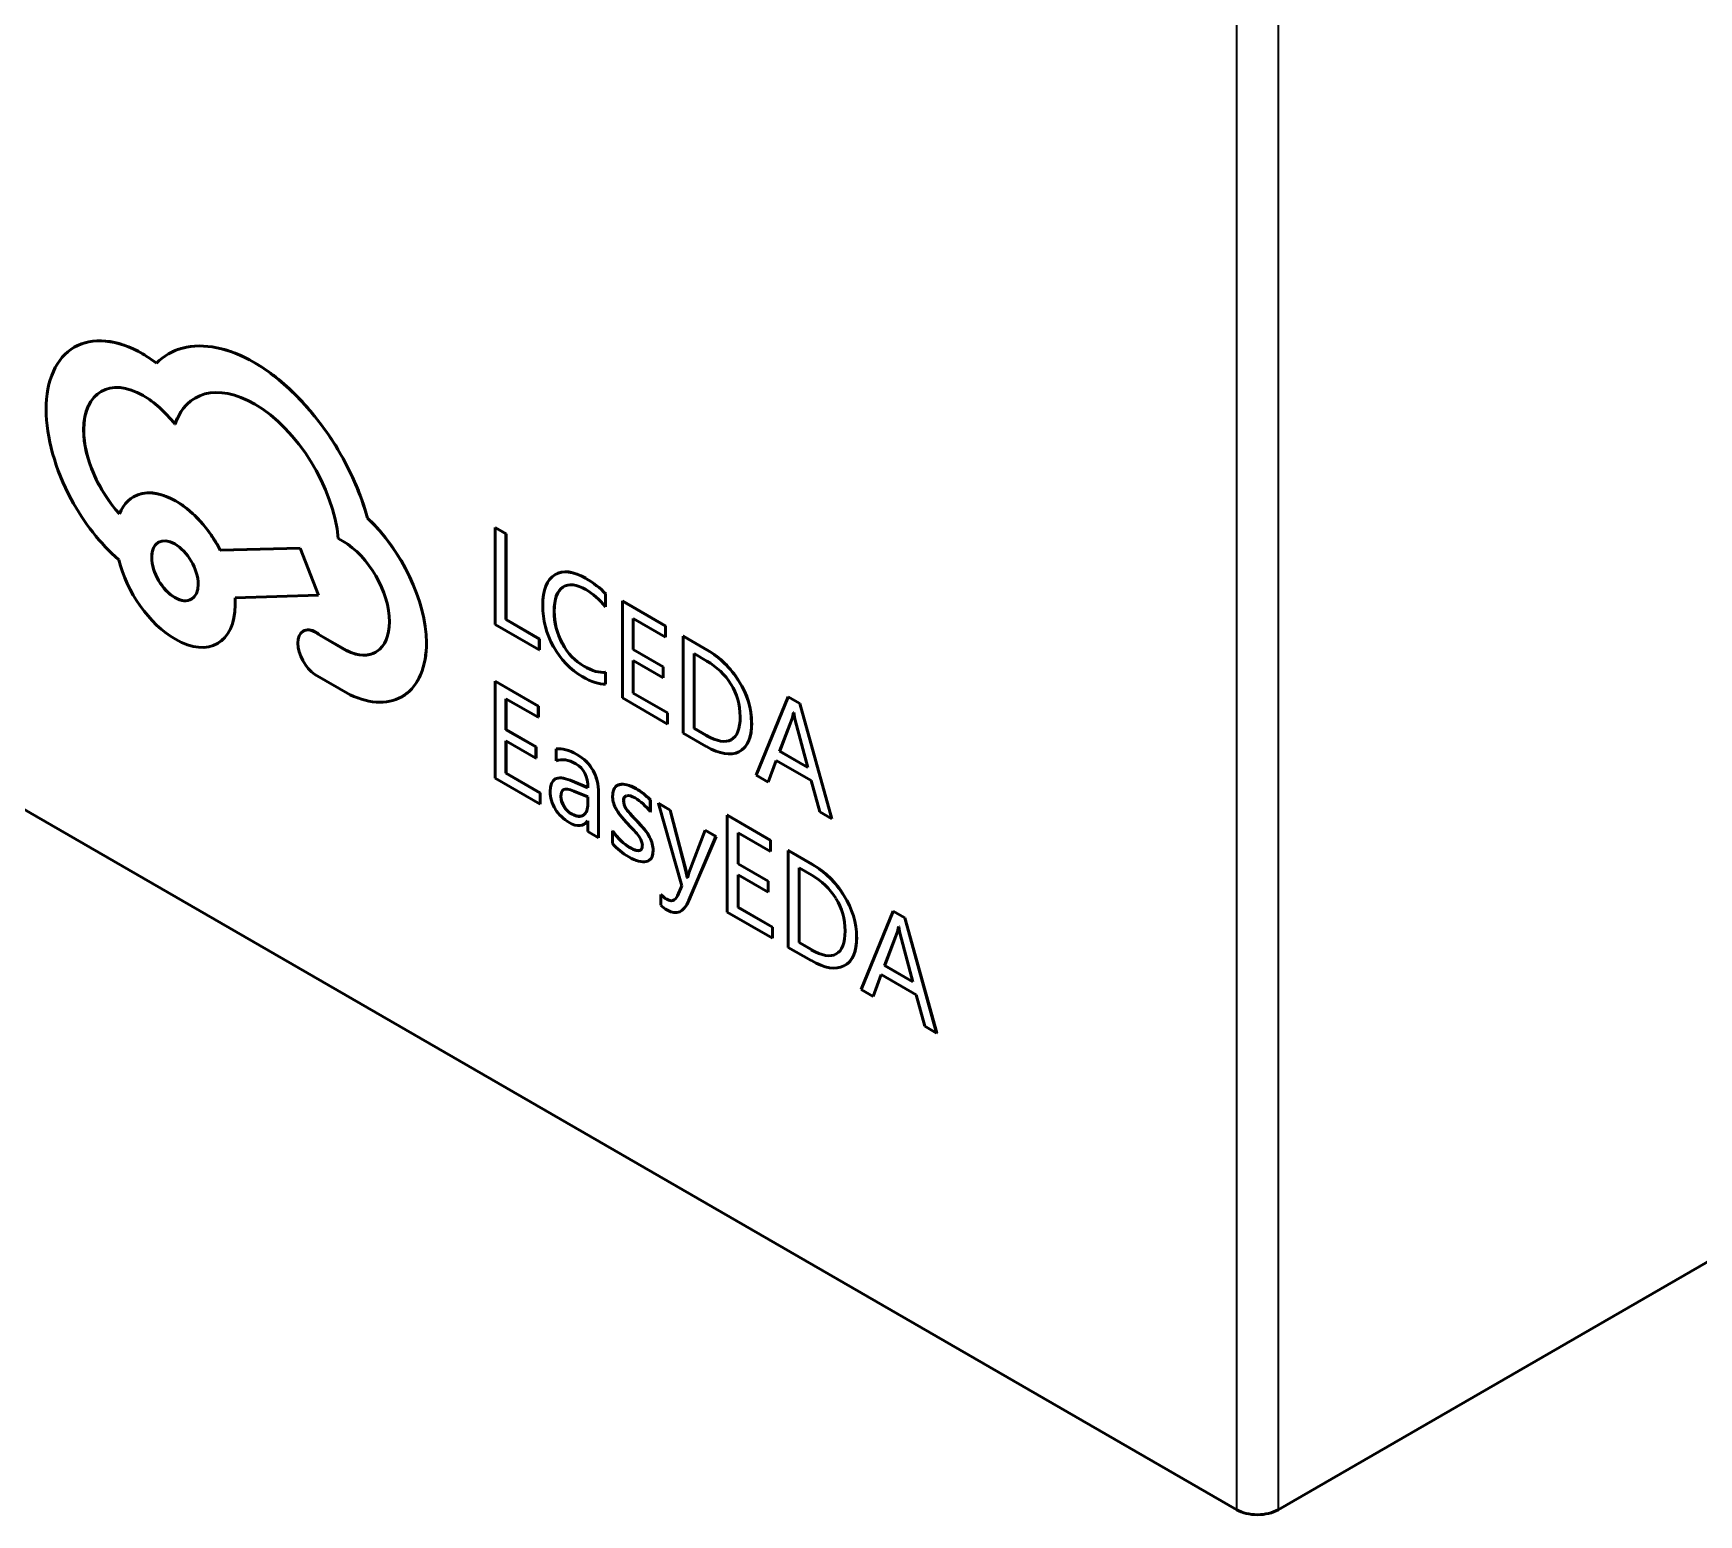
# Model space of a CAD drawing. Header units: millimetres. Extents: x -86 to 841, y -58 to 594.
# Drawn here: x 208.06 to 219.48, y 193.75 to 203.92 of the extents above; entities that cross this region are included whole.
import ezdxf

# ---------------------------------------------------------------- set-up
doc = ezdxf.new("R2010")
doc.units = ezdxf.units.MM
doc.layers.add('Visible (ISO)', color=7, linetype='Continuous', lineweight=50)
doc.layers.add('Visible Narrow (ISO)', color=7, linetype='Continuous', lineweight=35)

msp = doc.modelspace()

# ---------------------------------------------------------------- linework, layer by layer
at = {"layer": 'Visible (ISO)'}
for p, q in [((216.597, 193.789), (231.058, 202.138)), ((208.337, 201.762), (208.338, 201.762)), ((208.99, 201.72), (208.991, 201.721)), ((209.028, 201.235), (209.029, 201.235)), ((210.128, 201.091), (210.129, 201.091)), ((208.743, 200.736), (208.744, 200.736)), ((210.349, 200.59), (210.35, 200.591)), ((211.225, 200.525), (211.226, 200.525)), ((211.299, 200.482), (211.225, 200.525)), ((211.225, 200.525), (211.225, 199.861)), ((211.3, 200.483), (211.226, 200.525)), ((210.149, 200.451), (210.181, 200.432)), ((211.299, 200.482), (211.3, 200.483)), ((211.299, 199.894), (211.299, 200.482)), ((211.3, 199.894), (211.3, 200.483)), ((209.887, 200.385), (209.339, 200.371)), ((209.339, 200.371), (209.34, 200.371)), ((209.888, 200.385), (209.34, 200.371)), ((210.014, 200.061), (209.887, 200.385)), ((209.887, 200.385), (209.888, 200.385)), ((210.014, 200.062), (209.888, 200.385)), ((211.637, 200.203), (211.638, 200.203)), ((209.441, 200.043), (210.014, 200.061)), ((210.014, 200.061), (210.014, 200.062)), ((211.983, 199.982), (211.983, 200.072)), ((211.983, 200.072), (211.983, 200.072)), ((211.983, 199.982), (211.983, 200.072)), ((209.441, 199.995), (209.441, 200.043)), ((209.442, 199.996), (209.442, 200.043)), ((211.983, 199.982), (211.983, 199.982)), ((212.395, 199.851), (212.098, 200.022)), ((212.098, 200.021), (212.098, 200.022)), ((212.394, 199.85), (212.098, 200.021)), ((212.098, 200.021), (212.098, 199.357)), ((211.225, 199.861), (211.528, 199.686)), ((211.299, 199.894), (211.3, 199.894)), ((211.528, 199.761), (211.299, 199.894)), ((211.529, 199.762), (211.3, 199.894)), ((212.172, 199.689), (212.172, 199.902)), ((212.172, 199.902), (212.394, 199.774)), ((212.173, 199.69), (212.173, 199.901)), ((212.394, 199.85), (212.395, 199.851)), ((212.394, 199.774), (212.394, 199.85)), ((212.395, 199.774), (212.395, 199.851)), ((209.321, 199.731), (209.322, 199.732)), ((209.908, 199.815), (209.909, 199.815)), ((210.206, 199.681), (210.022, 199.788)), ((210.207, 199.682), (210.023, 199.788)), ((211.528, 199.761), (211.529, 199.762)), ((211.528, 199.686), (211.528, 199.761)), ((211.529, 199.686), (211.529, 199.762)), ((212.394, 199.774), (212.395, 199.774)), ((212.68, 199.685), (212.516, 199.78)), ((212.516, 199.78), (212.516, 199.116)), ((212.516, 199.78), (212.517, 199.78)), ((212.681, 199.685), (212.517, 199.78)), ((210.206, 199.681), (210.207, 199.682)), ((211.528, 199.686), (211.529, 199.686)), ((212.172, 199.689), (212.173, 199.69)), ((212.378, 199.571), (212.172, 199.689)), ((212.172, 199.39), (212.172, 199.613)), ((212.172, 199.613), (212.378, 199.494)), ((212.378, 199.571), (212.173, 199.69)), ((212.173, 199.39), (212.173, 199.613)), ((212.59, 199.661), (212.59, 199.148)), ((212.677, 199.61), (212.59, 199.661)), ((212.591, 199.66), (212.591, 199.149)), ((209.989, 199.518), (210.23, 199.379)), ((211.983, 199.451), (211.983, 199.534)), ((211.983, 199.533), (211.983, 199.534)), ((211.983, 199.451), (211.983, 199.533)), ((212.378, 199.495), (212.378, 199.571)), ((212.378, 199.571), (212.378, 199.571)), ((212.378, 199.494), (212.378, 199.571)), ((212.378, 199.494), (212.378, 199.495)), ((210.586, 199.366), (210.587, 199.367)), ((211.225, 199.471), (211.226, 199.472)), ((211.521, 199.3), (211.225, 199.471)), ((211.225, 199.471), (211.225, 198.807)), ((211.522, 199.301), (211.226, 199.472)), ((211.983, 199.451), (211.983, 199.451)), ((212.172, 199.39), (212.173, 199.39)), ((212.407, 199.254), (212.172, 199.39)), ((212.408, 199.254), (212.173, 199.39)), ((211.299, 199.139), (211.299, 199.352)), ((211.299, 199.352), (211.521, 199.224)), ((211.3, 199.14), (211.3, 199.352)), ((211.521, 199.3), (211.522, 199.301)), ((211.521, 199.224), (211.521, 199.3)), ((211.522, 199.224), (211.522, 199.301)), ((212.098, 199.357), (212.407, 199.178)), ((212.407, 199.254), (212.408, 199.254)), ((212.407, 199.178), (212.407, 199.254)), ((212.408, 199.179), (212.408, 199.254)), ((213.235, 199.365), (213.016, 198.827)), ((213.315, 199.319), (213.235, 199.365)), ((213.235, 199.365), (213.236, 199.365)), ((213.315, 199.319), (213.236, 199.365)), ((213.274, 199.257), (213.272, 199.258)), ((213.534, 198.528), (213.315, 199.319)), ((213.534, 198.528), (213.315, 199.319)), ((213.315, 199.319), (213.315, 199.319)), ((211.299, 199.139), (211.3, 199.14)), ((211.505, 199.021), (211.299, 199.139)), ((211.506, 199.021), (211.3, 199.14)), ((211.521, 199.224), (211.522, 199.224)), ((212.407, 199.178), (212.408, 199.179)), ((212.59, 199.148), (212.591, 199.149)), ((212.59, 199.148), (212.674, 199.1)), ((212.591, 199.149), (212.674, 199.101)), ((213.263, 199.217), (213.177, 198.991)), ((213.264, 199.217), (213.178, 198.991)), ((213.37, 198.879), (213.283, 199.205)), ((211.299, 198.84), (211.299, 199.063)), ((211.299, 199.063), (211.505, 198.945)), ((211.3, 198.84), (211.3, 199.063)), ((212.516, 199.116), (212.674, 199.024)), ((211.505, 199.021), (211.506, 199.021)), ((211.505, 198.945), (211.505, 199.021)), ((211.505, 198.945), (211.506, 198.945)), ((211.506, 198.945), (211.506, 199.021)), ((211.644, 199.007), (211.644, 198.926)), ((211.644, 199.007), (211.644, 199.007)), ((212.905, 198.992), (212.905, 198.993)), ((213.098, 198.779), (213.153, 198.929)), ((213.099, 198.78), (213.154, 198.929)), ((213.153, 198.929), (213.393, 198.791)), ((213.177, 198.991), (213.37, 198.879)), ((213.177, 198.991), (213.178, 198.991)), ((213.178, 198.991), (213.37, 198.88)), ((211.225, 198.807), (211.534, 198.628)), ((211.299, 198.84), (211.3, 198.84)), ((211.534, 198.704), (211.299, 198.84)), ((211.535, 198.705), (211.3, 198.84)), ((211.637, 198.801), (211.638, 198.801)), ((213.016, 198.827), (213.098, 198.779)), ((211.534, 198.704), (211.535, 198.705)), ((211.534, 198.628), (211.534, 198.704)), ((211.535, 198.629), (211.535, 198.705)), ((211.861, 198.742), (211.74, 198.792)), ((211.861, 198.741), (211.74, 198.792)), ((211.861, 198.678), (211.765, 198.718)), ((211.934, 198.398), (211.934, 198.704)), ((211.934, 198.398), (211.934, 198.703)), ((212.062, 198.756), (212.062, 198.756)), ((213.098, 198.779), (213.099, 198.78)), ((213.393, 198.791), (213.452, 198.575)), ((207.872, 198.663), (216.314, 193.789)), ((211.534, 198.628), (211.535, 198.629)), ((211.861, 198.632), (211.861, 198.678)), ((212.289, 198.657), (212.29, 198.657)), ((212.289, 198.576), (212.289, 198.657)), ((212.289, 198.576), (212.29, 198.577)), ((212.29, 198.577), (212.29, 198.657)), ((212.346, 198.634), (212.347, 198.635)), ((212.427, 198.588), (212.346, 198.634)), ((212.346, 198.634), (212.507, 198.068)), ((212.427, 198.588), (212.347, 198.635)), ((212.535, 198.17), (212.427, 198.588)), ((212.427, 198.588), (212.427, 198.588)), ((212.534, 198.169), (212.427, 198.588)), ((213.452, 198.575), (213.534, 198.528)), ((211.834, 198.49), (211.834, 198.49)), ((211.86, 198.514), (211.861, 198.513)), ((211.861, 198.513), (211.861, 198.44)), ((212.818, 198.552), (212.819, 198.552)), ((213.114, 198.38), (212.818, 198.552)), ((212.818, 198.552), (212.818, 197.887)), ((213.115, 198.381), (212.819, 198.552)), ((213.534, 198.528), (213.534, 198.528)), ((211.861, 198.44), (211.934, 198.398)), ((211.934, 198.398), (211.934, 198.398)), ((212.031, 198.444), (212.032, 198.445)), ((212.031, 198.444), (212.031, 198.358)), ((212.666, 198.45), (212.554, 198.157)), ((212.554, 197.968), (212.74, 198.407)), ((212.555, 197.969), (212.741, 198.407)), ((212.666, 198.45), (212.667, 198.45)), ((212.74, 198.407), (212.666, 198.45)), ((212.741, 198.407), (212.667, 198.45)), ((212.74, 198.407), (212.741, 198.407)), ((212.892, 198.22), (212.892, 198.432)), ((212.892, 198.432), (213.114, 198.304)), ((212.893, 198.22), (212.893, 198.432)), ((213.114, 198.38), (213.115, 198.381)), ((213.114, 198.304), (213.114, 198.38)), ((213.115, 198.304), (213.115, 198.381)), ((212.279, 198.241), (212.28, 198.241)), ((213.114, 198.304), (213.115, 198.304)), ((213.236, 198.31), (213.237, 198.311)), ((213.4, 198.215), (213.236, 198.31)), ((213.236, 198.31), (213.236, 197.646)), ((213.401, 198.216), (213.237, 198.311)), ((212.534, 198.169), (212.535, 198.17)), ((212.543, 198.125), (212.534, 198.169)), ((212.544, 198.125), (212.535, 198.17)), ((212.543, 198.125), (212.544, 198.125)), ((212.545, 198.124), (212.543, 198.125)), ((212.545, 198.125), (212.544, 198.125)), ((212.892, 198.22), (212.893, 198.22)), ((213.098, 198.101), (212.892, 198.22)), ((212.892, 197.92), (212.892, 198.144)), ((212.892, 198.144), (213.098, 198.025)), ((213.099, 198.101), (212.893, 198.22)), ((212.893, 197.921), (212.893, 198.143)), ((213.31, 198.191), (213.31, 197.679)), ((213.397, 198.141), (213.31, 198.191)), ((213.311, 198.19), (213.311, 197.679)), ((212.361, 198.009), (212.362, 198.009)), ((212.361, 198.009), (212.361, 197.935)), ((212.507, 198.068), (212.476, 198)), ((213.098, 198.101), (213.099, 198.101)), ((213.098, 198.025), (213.098, 198.101)), ((213.098, 198.025), (213.099, 198.025)), ((213.099, 198.025), (213.099, 198.101)), ((212.498, 197.894), (212.498, 197.894)), ((212.818, 197.887), (213.128, 197.709)), ((212.892, 197.92), (212.893, 197.921)), ((213.128, 197.784), (212.892, 197.92)), ((213.128, 197.785), (212.893, 197.921)), ((213.956, 197.895), (213.736, 197.357)), ((214.036, 197.849), (213.956, 197.895)), ((214.035, 197.849), (213.956, 197.895)), ((213.956, 197.895), (213.956, 197.895)), ((213.128, 197.709), (213.128, 197.785)), ((213.128, 197.784), (213.128, 197.785)), ((213.128, 197.709), (213.128, 197.784)), ((213.994, 197.787), (213.993, 197.789)), ((214.254, 197.058), (214.035, 197.849)), ((214.035, 197.849), (214.036, 197.849)), ((214.255, 197.059), (214.036, 197.849)), ((213.128, 197.709), (213.128, 197.709)), ((213.31, 197.679), (213.394, 197.631)), ((213.31, 197.679), (213.311, 197.679)), ((213.311, 197.679), (213.395, 197.631)), ((213.983, 197.747), (213.897, 197.521)), ((213.984, 197.748), (213.898, 197.521)), ((214.09, 197.41), (214.003, 197.736)), ((213.236, 197.646), (213.394, 197.555)), ((213.625, 197.523), (213.626, 197.523)), ((213.818, 197.31), (213.874, 197.46)), ((213.819, 197.31), (213.874, 197.459)), ((213.874, 197.46), (214.113, 197.321)), ((213.897, 197.521), (214.09, 197.41)), ((213.897, 197.521), (213.898, 197.521)), ((213.898, 197.521), (214.09, 197.41)), ((213.736, 197.357), (213.818, 197.31)), ((213.818, 197.31), (213.819, 197.31)), ((214.113, 197.321), (214.172, 197.106)), ((214.172, 197.106), (214.254, 197.058)), ((214.254, 197.058), (214.255, 197.059))]:
    msp.add_line(p, q, dxfattribs=at)
for centre, major_axis, ratio, start_param, end_param in [((208.772, 200.948), (-0.442, 0.796), 0.558513, 0.788535, 1.546905), ((210.067, 202.626), (1.095, 2.53), 0.666753, 2.660888, 2.930828), ((208.615, 198.828), (-3.452, -1.102), 0.308834, 3.285337, 3.415426), ((208.616, 198.828), (-3.452, -1.102), 0.308834, 3.285337, 3.415426), ((236.434, 205.34), (-24.869, -5.473), 0.148855, 6.250439, 6.327486), ((221.162, 213.246), (-9.351, -13.657), 0.14791, 6.208858, 6.294567), ((221.162, 213.246), (-9.351, -13.657), 0.14791, 6.208858, 6.294567), ((185.069, 172.468), (27.713, 27.061), 0.109901, 6.260165, 6.31403), ((208.941, 207.304), (3.073, -7.763), 0.121998, 6.130478, 6.251729), ((208.942, 207.304), (3.073, -7.763), 0.121998, 6.130478, 6.251729), ((201.33, 194.695), (-11.546, -4.693), 0.177441, 3.069591, 3.174035), ((194.28, 226.785), (-18.572, 27.71), 0.05128, 3.136693, 3.217954), ((148.163, 282.008), (-64.757, 83.006), 0.034864, 3.134509, 3.186252), ((148.164, 282.009), (-64.757, 83.006), 0.034864, 3.136718, 3.186252), ((194.727, 235.32), (-18.115, 36.251), 0.047158, 3.070324, 3.14354), ((194.726, 235.32), (-18.115, 36.251), 0.047158, 3.070324, 3.14354), ((181.482, 274.974), (-31.407, 75.99), 0.041368, 3.087819, 3.144499), ((194.28, 226.785), (-18.572, 27.71), 0.05128, 3.136693, 3.13792), ((188.287, 179.571), (-23.536, -19.297), 0.070289, 3.084026, 3.168078), ((213.098, 196.635), (-1.405, 2.093), 0.104813, 6.273963, 6.438138), ((213.099, 196.635), (-1.405, 2.093), 0.104813, 6.277652, 6.438138), ((213.099, 196.635), (-1.405, 2.093), 0.104813, 6.273963, 6.277045), ((213.882, 198.764), (-1.851, -0.085), 0.319084, 6.26858, 6.417333), ((212.528, 198.217), (-0.413, 0.463), 0.193771, 6.173809, 6.497212), ((212.529, 198.217), (-0.413, 0.463), 0.193771, 6.246348, 6.497212), ((221.799, 208.393), (10.125, 9.845), 0.135839, 3.111025, 3.180015), ((213.298, 200.165), (1.578, 1.581), 0.261584, 3.080338, 3.211311), ((213.298, 200.166), (1.578, 1.581), 0.261584, 3.080338, 3.211311), ((214.299, 197.25), (-2.251, 1.396), 0.094143, 0.144925, 0.352859), ((216.239, 195.353), (-4.122, 3.267), 0.028433, 0.079419, 0.215666), ((216.238, 195.352), (-4.122, 3.267), 0.028433, 0.079419, 0.215666), ((206.038, 213.788), (-5.786, 15.303), 0.062787, 3.064998, 3.183795), ((210.428, 202.465), (-1.391, 3.918), 0.109765, 3.013588, 3.170755), ((210.429, 202.466), (-1.391, 3.918), 0.109765, 3.013588, 3.160971), ((206.039, 213.788), (-5.786, 15.303), 0.062787, 3.15186, 3.183219), ((211.348, 199.059), (-0.876, 0.683), 0.068721, 3.338189, 3.63736), ((211.124, 199.03), (-1.17, 0.687), 0.149517, 3.38059, 3.658147), ((211.124, 199.029), (-1.17, 0.687), 0.149517, 3.38059, 3.658147), ((219.638, 207.973), (7.546, 9.673), 0.187098, 3.104734, 3.167739), ((187.65, 231.04), (-24.573, 32.726), 0.02264, 3.088559, 3.171735), ((206.154, 198.06), (-6.155, -0.258), 0.171204, 3.134411, 3.222961), ((206.154, 198.06), (-6.155, -0.258), 0.171204, 3.134411, 3.222961), ((208.769, 204.94), (-3.51, 6.699), 0.096093, 2.991007, 3.117389), ((187.651, 231.04), (-24.573, 32.726), 0.02264, 3.088559, 3.138415), ((207.838, 203.546), (-4.448, 5.3), 0.084584, 3.097968, 3.242049), ((207.839, 203.547), (-4.448, 5.3), 0.084584, 3.126676, 3.242049), ((212.598, 198.237), (0.052, 0.128), 0.098963, 2.288702, 2.701879), ((185.789, 170.999), (27.713, 27.061), 0.109901, 6.260165, 6.31403), ((212.531, 197.973), (-0.21, 0.054), 0.526933, 0.774477, 1.083088), ((202.05, 193.225), (-11.546, -4.693), 0.177441, 3.069591, 3.174035), ((195, 225.315), (-18.572, 27.71), 0.05128, 3.136693, 3.217954), ((148.883, 280.539), (-64.757, 83.006), 0.034864, 3.134509, 3.186252), ((148.884, 280.539), (-64.757, 83.006), 0.034864, 3.136718, 3.186252), ((195.446, 233.85), (-18.115, 36.251), 0.047158, 3.070324, 3.14354), ((182.202, 273.505), (-31.407, 75.99), 0.041368, 3.087819, 3.144499), ((195.447, 233.85), (-18.115, 36.251), 0.047158, 3.070324, 3.14354), ((195.001, 225.316), (-18.572, 27.71), 0.05128, 3.136693, 3.13792), ((216.455, 193.87), (-0.2, 0), 0.57735, 0.785398, 2.356195)]:
    msp.add_ellipse(centre, major_axis=major_axis, ratio=ratio, start_param=start_param, end_param=end_param, dxfattribs=at)
for points, knots in [([(208.807, 201.717), (208.72, 201.767), (208.634, 201.797), (208.472, 201.812), (208.399, 201.797), (208.337, 201.762)], [-0.0743944, -0.0743944, -0.0743944, -0.0743944, -0.03731524, -0.03731524, 0, 0, 0, 0]), ([(208.808, 201.717), (208.721, 201.768), (208.634, 201.797), (208.473, 201.813), (208.4, 201.798), (208.338, 201.762)], [-0.0743944, -0.0743944, -0.0743944, -0.0743944, -0.03731524, -0.03731524, 0, 0, 0, 0]), ([(209.572, 201.658), (209.485, 201.708), (209.399, 201.742), (209.232, 201.776), (209.153, 201.775), (209.081, 201.757)], [-0.07451035, -0.07451035, -0.07451035, -0.07451035, -0.03748764, -0.03748764, 0, 0, 0, 0]), ([(209.573, 201.658), (209.485, 201.708), (209.399, 201.743), (209.232, 201.776), (209.154, 201.775), (209.082, 201.757)], [-0.07451035, -0.07451035, -0.07451035, -0.07451035, -0.03748764, -0.03748764, 0, 0, 0, 0]), ([(208.337, 201.762), (208.276, 201.726), (208.227, 201.67), (208.162, 201.524), (208.145, 201.434), (208.145, 201.334)], [-0.07348305, -0.07348305, -0.07348305, -0.07348305, -0.03681587, -0.03681587, 0, 0, 0, 0]), ([(210.128, 201.091), (210.051, 201.214), (209.962, 201.327), (209.772, 201.52), (209.673, 201.6), (209.572, 201.658)], [-0.08631118, -0.08631118, -0.08631118, -0.08631118, -0.04272122, -0.04272122, 0, 0, 0, 0]), ([(210.129, 201.091), (210.051, 201.214), (209.963, 201.327), (209.773, 201.521), (209.673, 201.6), (209.573, 201.658)], [-0.08631118, -0.08631118, -0.08631118, -0.08631118, -0.04272122, -0.04272122, 0, 0, 0, 0]), ([(208.811, 201.431), (208.849, 201.409), (208.886, 201.381), (208.959, 201.315), (208.995, 201.277), (209.028, 201.235)], [-0.03201194, -0.03201194, -0.03201194, -0.03201194, -0.01617961, -0.01617961, 0, 0, 0, 0]), ([(210.349, 200.59), (210.327, 200.673), (210.297, 200.757), (210.222, 200.925), (210.178, 201.01), (210.128, 201.091)], [-0.05590492, -0.05590492, -0.05590492, -0.05590492, -0.02849026, -0.02849026, 0, 0, 0, 0]), ([(210.35, 200.591), (210.328, 200.674), (210.297, 200.757), (210.223, 200.926), (210.178, 201.01), (210.129, 201.091)], [-0.05590492, -0.05590492, -0.05590492, -0.05590492, -0.02849026, -0.02849026, 0, 0, 0, 0]), ([(209.339, 200.371), (209.32, 200.407), (209.299, 200.442), (209.253, 200.508), (209.228, 200.54), (209.176, 200.597), (209.148, 200.624), (209.091, 200.671), (209.062, 200.691), (209.032, 200.708)], [-0.04922954, -0.04922954, -0.04922954, -0.04922954, -0.03703847, -0.03703847, -0.02475305, -0.02475305, -0.01257814, -0.01257814, 0, 0, 0, 0]), ([(209.34, 200.371), (209.321, 200.407), (209.3, 200.442), (209.254, 200.509), (209.229, 200.54), (209.176, 200.598), (209.149, 200.624), (209.092, 200.671), (209.062, 200.692), (209.033, 200.709)], [-0.04922954, -0.04922954, -0.04922954, -0.04922954, -0.03703847, -0.03703847, -0.02475305, -0.02475305, -0.01257814, -0.01257814, 0, 0, 0, 0]), ([(209.028, 200.413), (208.942, 200.463), (208.869, 200.425), (208.869, 200.217), (208.942, 200.094), (209.028, 200.045)], [2, 2, 2, 2, 3, 3, 4, 4, 4, 4]), ([(208.915, 200.424), (208.887, 200.408), (208.869, 200.373), (208.869, 200.218), (208.943, 200.095), (209.029, 200.045)], [2.507851, 2.507851, 2.507851, 2.507851, 3, 3, 4, 4, 4, 4]), ([(209.028, 200.045), (209.118, 199.993), (209.188, 200.038), (209.188, 200.137), (209.188, 200.241), (209.114, 200.364), (209.028, 200.413)], [0, 0, 0, 0, 1, 1, 1, 2, 2, 2, 2]), ([(210.603, 199.377), (210.652, 199.41), (210.69, 199.458), (210.741, 199.582), (210.755, 199.656), (210.755, 199.738)], [-0.06054795, -0.06054795, -0.06054795, -0.06054795, -0.03032736, -0.03032736, 0, 0, 0, 0]), ([(210.603, 199.377), (210.651, 199.409), (210.689, 199.458), (210.741, 199.581), (210.754, 199.655), (210.754, 199.738)], [-0.06054795, -0.06054795, -0.06054795, -0.06054795, -0.03032736, -0.03032736, 0, 0, 0, 0]), ([(210.23, 199.379), (210.301, 199.345), (210.369, 199.328), (210.497, 199.327), (210.554, 199.344), (210.603, 199.377)], [-0.06040128, -0.06040128, -0.06040128, -0.06040128, -0.03034424, -0.03034424, 0, 0, 0, 0])]:
    msp.add_open_spline(points, degree=3, knots=knots, dxfattribs=at)
for points in [[(208.901, 201.653), (208.869, 201.677), (208.84, 201.698), (208.807, 201.717)], [(208.902, 201.653), (208.869, 201.677), (208.841, 201.698), (208.808, 201.717)], [(209.081, 201.757), (209.012, 201.74), (208.954, 201.703), (208.901, 201.653)], [(209.082, 201.757), (209.049, 201.749), (209.019, 201.737), (208.991, 201.721)], [(208.402, 201.195), (208.402, 201.455), (208.586, 201.561), (208.811, 201.431)], [(208.403, 201.195), (208.403, 201.325), (208.449, 201.416), (208.523, 201.459)], [(209.028, 201.235), (209.106, 201.455), (209.318, 201.521), (209.576, 201.372)], [(209.029, 201.235), (209.058, 201.318), (209.106, 201.378), (209.168, 201.414)], [(209.576, 201.372), (209.871, 201.202), (210.116, 200.801), (210.149, 200.451)], [(208.648, 200.619), (208.505, 200.777), (208.402, 201.001), (208.402, 201.195)], [(208.648, 200.62), (208.505, 200.778), (208.403, 201.002), (208.403, 201.195)], [(209.032, 200.708), (208.856, 200.81), (208.705, 200.765), (208.648, 200.619)], [(209.033, 200.709), (208.921, 200.774), (208.818, 200.779), (208.744, 200.736)], [(210.754, 199.738), (210.75, 200.024), (210.582, 200.371), (210.349, 200.59)], [(210.755, 199.738), (210.751, 200.024), (210.583, 200.371), (210.35, 200.591)], [(210.181, 200.432), (210.357, 200.331), (210.5, 200.083), (210.5, 199.88)], [(208.644, 200.305), (208.697, 200.085), (208.852, 199.863), (209.032, 199.759)], [(211.635, 200.202), (211.58, 200.169), (211.552, 200.099), (211.552, 199.992)], [(211.846, 200.178), (211.761, 200.227), (211.69, 200.235), (211.635, 200.202)], [(211.847, 200.178), (211.763, 200.227), (211.693, 200.235), (211.638, 200.203)], [(211.63, 199.952), (211.63, 200.035), (211.65, 200.09), (211.69, 200.117)], [(211.631, 199.952), (211.631, 200.036), (211.651, 200.091), (211.691, 200.117)], [(211.69, 200.117), (211.731, 200.142), (211.783, 200.137), (211.847, 200.1)], [(211.691, 200.117), (211.692, 200.118), (211.693, 200.118), (211.695, 200.119)], [(211.847, 200.1), (211.896, 200.071), (211.941, 200.032), (211.983, 199.982)], [(209.029, 200.045), (209.073, 200.02), (209.112, 200.018), (209.141, 200.034)], [(209.032, 199.759), (209.257, 199.629), (209.441, 199.736), (209.441, 199.995)], [(209.322, 199.732), (209.396, 199.774), (209.442, 199.866), (209.442, 199.996)], [(211.686, 199.73), (211.649, 199.798), (211.63, 199.872), (211.63, 199.952)], [(211.687, 199.73), (211.649, 199.799), (211.631, 199.873), (211.631, 199.952)], [(209.997, 199.806), (209.928, 199.847), (209.871, 199.813), (209.871, 199.733)], [(209.998, 199.807), (209.963, 199.827), (209.932, 199.829), (209.909, 199.815)], [(210.5, 199.88), (210.5, 199.686), (210.374, 199.599), (210.206, 199.681)], [(209.871, 199.733), (209.871, 199.658), (209.924, 199.561), (209.989, 199.518)], [(210.022, 199.788), (210.014, 199.792), (210.006, 199.802), (209.997, 199.806)], [(210.023, 199.788), (210.014, 199.793), (210.006, 199.802), (209.998, 199.807)], [(211.626, 199.709), (211.675, 199.62), (211.741, 199.552), (211.823, 199.504)], [(210.407, 199.671), (210.355, 199.642), (210.286, 199.643), (210.207, 199.682)], [(212.897, 199.472), (212.84, 199.564), (212.767, 199.635), (212.68, 199.685)], [(212.898, 199.472), (212.84, 199.564), (212.768, 199.635), (212.681, 199.685)], [(211.823, 199.504), (211.887, 199.467), (211.94, 199.45), (211.983, 199.451)], [(210.587, 199.367), (210.592, 199.37), (210.598, 199.373), (210.603, 199.377)], [(212.984, 199.186), (212.984, 199.284), (212.955, 199.379), (212.897, 199.472)], [(212.985, 199.186), (212.985, 199.285), (212.956, 199.38), (212.898, 199.472)], [(213.272, 199.258), (213.27, 199.24), (213.266, 199.226), (213.263, 199.217)], [(213.273, 199.258), (213.27, 199.24), (213.267, 199.226), (213.264, 199.217)], [(213.283, 199.205), (213.28, 199.216), (213.277, 199.233), (213.274, 199.257)], [(211.786, 198.969), (211.732, 199), (211.685, 199.013), (211.644, 199.007)], [(211.785, 198.969), (211.731, 199), (211.684, 199.013), (211.644, 199.007)], [(211.644, 198.926), (211.684, 198.94), (211.729, 198.934), (211.778, 198.905)], [(211.934, 198.703), (211.934, 198.824), (211.884, 198.912), (211.785, 198.969)], [(211.934, 198.704), (211.934, 198.824), (211.885, 198.912), (211.786, 198.969)], [(211.74, 198.792), (211.649, 198.83), (211.603, 198.804), (211.603, 198.716)], [(211.74, 198.792), (211.695, 198.811), (211.66, 198.814), (211.638, 198.801)], [(211.603, 198.716), (211.603, 198.673), (211.615, 198.633), (211.639, 198.594)], [(211.676, 198.68), (211.676, 198.657), (211.683, 198.635), (211.697, 198.613)], [(211.677, 198.681), (211.677, 198.658), (211.684, 198.636), (211.698, 198.613)], [(211.765, 198.718), (211.732, 198.732), (211.708, 198.736), (211.696, 198.729)], [(212.078, 198.762), (212.047, 198.755), (212.032, 198.73), (212.032, 198.688)], [(212.078, 198.763), (212.073, 198.761), (212.067, 198.759), (212.062, 198.756)], [(212.192, 198.735), (212.147, 198.761), (212.109, 198.77), (212.078, 198.763)], [(212.192, 198.734), (212.147, 198.76), (212.109, 198.77), (212.078, 198.762)], [(212.128, 198.686), (212.142, 198.689), (212.161, 198.684), (212.185, 198.671)], [(212.29, 198.657), (212.26, 198.689), (212.227, 198.715), (212.192, 198.735)], [(212.289, 198.657), (212.259, 198.689), (212.227, 198.714), (212.192, 198.734)], [(211.831, 198.553), (211.851, 198.567), (211.861, 198.593), (211.861, 198.632)], [(212.122, 198.599), (212.111, 198.616), (212.106, 198.633), (212.106, 198.652)], [(212.122, 198.6), (212.112, 198.616), (212.107, 198.634), (212.107, 198.653)], [(212.185, 198.671), (212.223, 198.648), (212.258, 198.617), (212.289, 198.576)], [(212.15, 198.33), (212.107, 198.354), (212.068, 198.392), (212.031, 198.444)], [(212.15, 198.33), (212.108, 198.355), (212.069, 198.393), (212.032, 198.445)], [(212.216, 198.401), (212.228, 198.382), (212.235, 198.363), (212.235, 198.345)], [(213.618, 198.002), (213.56, 198.094), (213.487, 198.165), (213.4, 198.215)], [(213.618, 198.002), (213.561, 198.094), (213.488, 198.166), (213.401, 198.216)], [(212.402, 197.976), (212.389, 197.983), (212.375, 197.994), (212.361, 198.009)], [(212.403, 197.976), (212.389, 197.984), (212.376, 197.994), (212.362, 198.009)], [(212.476, 198), (212.459, 197.964), (212.435, 197.957), (212.402, 197.976)], [(213.705, 197.717), (213.705, 197.815), (213.676, 197.91), (213.618, 198.002)], [(213.705, 197.716), (213.705, 197.815), (213.676, 197.91), (213.618, 198.002)], [(212.452, 197.971), (212.439, 197.963), (212.422, 197.965), (212.403, 197.976)], [(212.407, 197.901), (212.471, 197.865), (212.519, 197.887), (212.554, 197.968)], [(212.498, 197.894), (212.52, 197.907), (212.539, 197.931), (212.555, 197.969)], [(213.993, 197.789), (213.99, 197.77), (213.987, 197.756), (213.983, 197.747)], [(213.993, 197.788), (213.991, 197.77), (213.987, 197.757), (213.984, 197.748)], [(214.003, 197.736), (214.001, 197.747), (213.998, 197.764), (213.994, 197.787)]]:
    msp.add_open_spline(points, degree=3, dxfattribs=at)
at = {"layer": 'Visible Narrow (ISO)'}
for p, q in [((216.314, 193.789), (216.314, 211.425)), ((216.597, 211.425), (216.597, 193.789)), ((208.807, 201.717), (208.808, 201.717)), ((209.081, 201.757), (209.082, 201.757)), ((209.572, 201.658), (209.573, 201.658)), ((208.402, 201.195), (208.403, 201.195)), ((209.032, 200.708), (209.033, 200.709)), ((211.846, 200.178), (211.847, 200.178)), ((211.69, 200.117), (211.691, 200.117)), ((209.028, 200.045), (209.029, 200.045)), ((209.441, 199.995), (209.442, 199.996)), ((211.63, 199.952), (211.631, 199.952)), ((209.997, 199.806), (209.998, 199.807)), ((210.022, 199.788), (210.023, 199.788)), ((210.754, 199.738), (210.755, 199.738)), ((211.686, 199.73), (211.687, 199.73)), ((212.68, 199.685), (212.681, 199.685)), ((211.834, 199.574), (211.835, 199.575)), ((210.603, 199.377), (210.603, 199.377)), ((212.897, 199.472), (212.898, 199.472)), ((212.984, 199.186), (212.985, 199.186)), ((213.263, 199.217), (213.264, 199.217)), ((212.674, 199.1), (212.674, 199.101)), ((212.845, 199.071), (212.845, 199.071)), ((211.785, 198.969), (211.786, 198.969)), ((211.676, 198.68), (211.677, 198.681)), ((211.74, 198.792), (211.74, 198.792)), ((211.934, 198.703), (211.934, 198.704)), ((212.078, 198.762), (212.078, 198.763)), ((212.192, 198.734), (212.192, 198.735)), ((211.697, 198.613), (211.698, 198.613)), ((212.106, 198.652), (212.107, 198.653)), ((212.122, 198.599), (212.122, 198.6)), ((211.752, 198.56), (211.753, 198.56)), ((212.192, 198.518), (212.192, 198.518)), ((212.285, 198.403), (212.285, 198.403)), ((212.15, 198.33), (212.15, 198.33)), ((212.309, 198.311), (212.309, 198.311)), ((213.4, 198.215), (213.401, 198.216)), ((213.618, 198.002), (213.618, 198.002)), ((212.402, 197.976), (212.403, 197.976)), ((212.554, 197.968), (212.555, 197.969)), ((213.705, 197.716), (213.705, 197.717)), ((213.983, 197.747), (213.984, 197.748)), ((213.394, 197.631), (213.395, 197.631)), ((213.565, 197.601), (213.566, 197.602))]:
    msp.add_line(p, q, dxfattribs=at)

doc.saveas('drawing.dxf')
